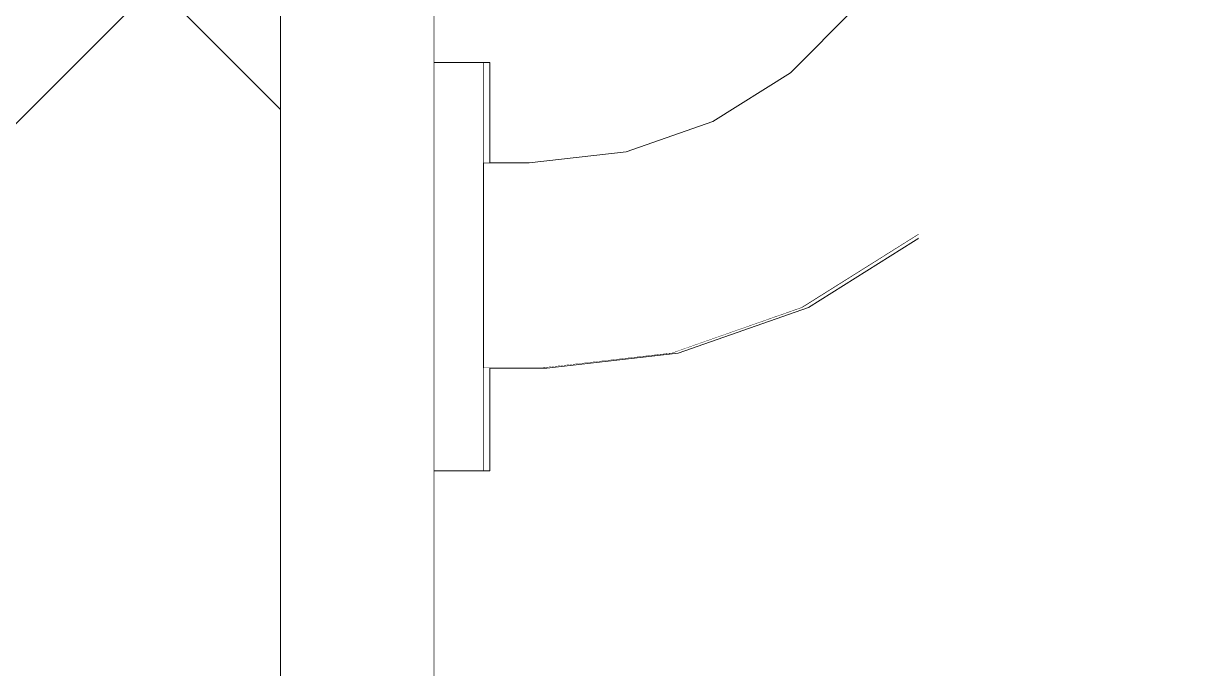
# Model space of a CAD drawing. Header units: millimetres. Extents: x -48147 to 1422273, y -494195 to 18123.
# Drawn here: x 1399439.9 to 1399554.9, y -488434.3 to -488371.5 of the extents above; entities that cross this region are included whole.
import ezdxf

# ---------------------------------------------------------------- set-up
doc = ezdxf.new("R2010")
doc.units = ezdxf.units.MM
doc.header["$MEASUREMENT"] = 0
doc.linetypes.add('Wipeout_Contour', pattern=[1000, 0, -1000])
doc.layers.add('A-95-P_Text_1_50_GA_Pen_No__1', color=7, linetype='Continuous', lineweight=13)
doc.layers.add('New_A-25-M_Wall_Int_Pen_No__1', color=7, linetype='Continuous', lineweight=13)
doc.layers.add('New_A-25-M_Wall_Int', color=7, linetype='Continuous')
doc.layers.add('New_A-35-M_FFE_Sanitary', color=7, linetype='Continuous')
doc.layers.add('New_A-25-M_Wall_Int_Pen_No__107', color=7, linetype='Continuous', lineweight=15, true_color=0xa6a6a6)
doc.layers.add('New_A-35-M_FFE_Sanitary_Pen_No__74', color=7, linetype='Continuous', lineweight=20, true_color=0x606060)

# ---------------------------------------------------------------- blocks, each defined once
blk = doc.blocks.new('Section Elem_241_2', base_point=(1383917.51, -489195.03))
at = {"color": 254, "linetype": 'Wipeout_Contour', "lineweight": 0, "ltscale": 5928296.909427939}
blk.add_wipeout([(1399324.93, -486995.03), (1399324.93, -489195.03), (1399464.93, -489195.03), (1399464.93, -486995.03)], dxfattribs=at).dxf.layer = 'New_A-25-M_Wall_Int'
at = {"layer": 'New_A-25-M_Wall_Int_Pen_No__107', "linetype": 'Continuous'}
h = blk.add_hatch(dxfattribs=at)
h.set_pattern_fill('Concrete_Block_0002', color=256, style=0, pattern_type=2)
h.set_pattern_definition([(45, (1383917.51, -489195.03), (-91.9239, 91.9239), []), (135, (1383917.51, -489195.03), (91.9239, 91.9239), [])])
h.paths.add_polyline_path([(1399324.93, -486995.03), (1399324.93, -489195.03), (1399464.93, -489195.03), (1399464.93, -486995.03)])
at = {"color": 254, "linetype": 'Wipeout_Contour', "lineweight": 0, "ltscale": 5928589.615866099}
blk.add_wipeout([(1399464.93, -489195.03), (1399479.93, -489195.03), (1399479.93, -486995.03), (1399464.93, -486995.03)], dxfattribs=at).dxf.layer = 'New_A-25-M_Wall_Int'
at = {"layer": 'New_A-25-M_Wall_Int_Pen_No__107', "linetype": 'Continuous'}
h = blk.add_hatch(dxfattribs=at)
h.set_pattern_fill('Plaster_0002', color=256, style=0, pattern_type=2)
h.set_pattern_definition([(270, (1383917.5, -489195.03), (173.205, 0), [0, -100]), (270, (1384004.11, -489245.03), (173.205, 0), [0, -100])])
h.paths.add_polyline_path([(1399464.93, -489195.03), (1399479.93, -489195.03), (1399479.93, -486995.03), (1399464.93, -486995.03)])
at = {"layer": 'New_A-25-M_Wall_Int_Pen_No__1', "linetype": 'Continuous'}
for p, q in [((1399464.93, -486995.03), (1399464.93, -489195.03)), ((1399479.93, -486995.03), (1399479.93, -489195.03))]:
    blk.add_line(p, q, dxfattribs=at)
blk = doc.blocks.new('Section Elem_242_2', base_point=(1383917.51, -489195.03))
at = {"color": 254, "linetype": 'Wipeout_Contour', "lineweight": 0, "ltscale": 134906960.8636617}
blk.add_wipeout([(1399480.18, -488534.98), (1399479.93, -488534.98), (1399479.93, -489195.03), (1399555.12, -489195.03), (1399555.12, -489061.87), (1399536.46, -489051.32), (1399534.82, -489069.33), (1399498.82, -489069.33), (1399498.82, -488865.03), (1399708.83, -488865.03), (1399708.83, -488890.03), (1399706.04, -488890.03), (1399706.04, -488892.03), (1399708.83, -488892.03), (1399708.83, -489195.03), (1400014.76, -489195.03), (1400014.76, -487095.03), (1401015.77, -487095.03), (1401015, -487089.19), (1401015, -487078.53), (1401034.97, -487078.53), (1401034.97, -487087.88), (1401035.39, -487091.1), (1401036.38, -487093.49), (1401037.95, -487095.54), (1401040, -487097.12), (1401042.39, -487098.11), (1401045.6, -487098.53), (1401048.41, -487098.53), (1401048.41, -486795.03), (1401290.58, -486795.03), (1401290.58, -486595.03), (1400696.25, -486595.03), (1399587.27, -486980.13), (1399587.27, -487005.33), (1399589.47, -487010.7), (1399594.77, -487012.93), (1399656.29, -487012.93), (1399656.29, -487021.53), (1399479.93, -487021.53), (1399479.93, -487775.25), (1399485.33, -487775.25), (1399485.33, -487785.03), (1399490.89, -487785.03), (1399503.69, -487786.48), (1399516.39, -487790.92), (1399527.78, -487798.07), (1399537.29, -487807.58), (1399544.44, -487818.97), (1399548.89, -487831.67), (1399550.33, -487844.47), (1399550.33, -488345.59), (1399548.89, -488358.4), (1399544.44, -488371.09), (1399537.29, -488382.48), (1399527.78, -488391.99), (1399516.39, -488399.14), (1399503.69, -488403.59), (1399490.89, -488405.03), (1399485.33, -488405.03), (1399485.33, -488415.03), (1399479.93, -488415.03), (1399479.93, -488455.03), (1399779.96, -488455.03), (1399779.96, -488497.89), (1399764.16, -488497.89), (1399732.57, -488555.03), (1399669.38, -488612.17), (1399606.19, -488640.75), (1399593.53, -488647.89), (1399593.7, -488647.89), (1399593.7, -488649.32), (1399593.53, -488649.32), (1399593.53, -488655.03), (1399555.66, -488655.03), (1399555.66, -488647.89), (1399543, -488640.75), (1399543, -488612.17), (1399505.47, -488612.17), (1399505.47, -488619.32), (1399505.46, -488612.17), (1399505.46, -488623.38), (1399505.46, -488612.17), (1399505.44, -488612.17), (1399505.44, -488626.46), (1399505.42, -488621.8), (1399505.43, -488626.46), (1399480.22, -488626.46), (1399480.2, -488619.32), (1399480.19, -488583.6), (1399480.18, -488555.03)], dxfattribs=at).dxf.layer = 'New_A-25-M_Wall_Int'
at = {"color": 254, "linetype": 'Wipeout_Contour', "lineweight": 0, "ltscale": 32607930.76164649}
blk.add_wipeout([(1399479.93, -488375.25), (1399485.33, -488375.25), (1399485.33, -488385.03), (1399489.17, -488385.03), (1399498.62, -488383.97), (1399507.06, -488381.01), (1399514.63, -488376.26), (1399520.96, -488369.93), (1399525.71, -488362.36), (1399528.67, -488353.92), (1399529.73, -488344.47), (1399529.73, -487845.59), (1399528.67, -487836.14), (1399525.71, -487827.7), (1399520.96, -487820.13), (1399514.63, -487813.81), (1399507.06, -487809.05), (1399498.62, -487806.09), (1399489.17, -487805.03), (1399485.33, -487805.03), (1399485.33, -487815.03), (1399479.93, -487815.03)], dxfattribs=at).dxf.layer = 'New_A-25-M_Wall_Int'
blk = doc.blocks.new('Section Elem_462_2', base_point=(1383917.51, -489195.03))
at = {"color": 254, "linetype": 'Wipeout_Contour', "lineweight": 0, "ltscale": 5929215.352683625}
blk.add_wipeout([(1399543.73, -488371.04), (1399536.59, -488382.4), (1399536.69, -488382.48), (1399543.85, -488371.09)], dxfattribs=at).dxf.layer = 'New_A-35-M_FFE_Sanitary'
at = {"color": 254, "linetype": 'Wipeout_Contour', "lineweight": 0, "ltscale": 5929046.608710008}
blk.add_wipeout([(1399479.93, -488415.03), (1399484.73, -488415.03), (1399484.73, -488414.14), (1399479.93, -488414.14)], dxfattribs=at).dxf.layer = 'New_A-35-M_FFE_Sanitary'
at = {"layer": 'New_A-35-M_FFE_Sanitary_Pen_No__74', "linetype": 'Continuous'}
blk.add_line((1399484.73, -488415.03), (1399479.93, -488415.03), dxfattribs=at)
at = {"color": 254, "linetype": 'Wipeout_Contour', "lineweight": 0, "ltscale": 5929214.295673953}
blk.add_wipeout([(1399543.35, -488370.85), (1399536.26, -488382.14), (1399536.59, -488382.4), (1399543.73, -488371.04)], dxfattribs=at).dxf.layer = 'New_A-35-M_FFE_Sanitary'
at = {"color": 254, "linetype": 'Wipeout_Contour', "lineweight": 0, "ltscale": 5929044.318504239}
blk.add_wipeout([(1399479.93, -488414.14), (1399484.73, -488414.14), (1399484.73, -488411.56), (1399479.93, -488411.56)], dxfattribs=at).dxf.layer = 'New_A-35-M_FFE_Sanitary'
at = {"layer": 'New_A-35-M_FFE_Sanitary_Pen_No__74', "linetype": 'Continuous'}
blk.add_line((1399484.73, -488415.03), (1399484.73, -488414.14), dxfattribs=at)
at = {"color": 254, "linetype": 'Wipeout_Contour', "lineweight": 0, "ltscale": 5929212.093282193}
blk.add_wipeout([(1399542.71, -488370.54), (1399535.7, -488381.69), (1399536.26, -488382.14), (1399543.35, -488370.85)], dxfattribs=at).dxf.layer = 'New_A-35-M_FFE_Sanitary'
at = {"color": 254, "linetype": 'Wipeout_Contour', "lineweight": 0, "ltscale": 5929039.94157644}
blk.add_wipeout([(1399479.93, -488411.56), (1399484.73, -488411.56), (1399484.73, -488407.5), (1399479.93, -488407.5)], dxfattribs=at).dxf.layer = 'New_A-35-M_FFE_Sanitary'
at = {"layer": 'New_A-35-M_FFE_Sanitary_Pen_No__74', "linetype": 'Continuous'}
blk.add_line((1399484.73, -488414.14), (1399484.73, -488411.56), dxfattribs=at)
at = {"color": 254, "linetype": 'Wipeout_Contour', "lineweight": 0, "ltscale": 5929208.812490214}
blk.add_wipeout([(1399541.83, -488370.12), (1399534.94, -488381.08), (1399535.7, -488381.69), (1399542.71, -488370.54)], dxfattribs=at).dxf.layer = 'New_A-35-M_FFE_Sanitary'
at = {"color": 254, "linetype": 'Wipeout_Contour', "lineweight": 0, "ltscale": 5929197.671060437}
blk.add_wipeout([(1399536.69, -488382.48), (1399536.59, -488382.4), (1399527.1, -488391.89), (1399527.18, -488391.99)], dxfattribs=at).dxf.layer = 'New_A-35-M_FFE_Sanitary'
at = {"color": 254, "linetype": 'Wipeout_Contour', "lineweight": 0, "ltscale": 5929204.553114449}
blk.add_wipeout([(1399533.98, -488380.32), (1399534.94, -488381.08), (1399541.83, -488370.12), (1399540.73, -488369.59)], dxfattribs=at).dxf.layer = 'New_A-35-M_FFE_Sanitary'
at = {"color": 254, "linetype": 'Wipeout_Contour', "lineweight": 0, "ltscale": 5929196.69479805}
blk.add_wipeout([(1399536.59, -488382.4), (1399536.26, -488382.14), (1399526.84, -488391.56), (1399527.1, -488391.89)], dxfattribs=at).dxf.layer = 'New_A-35-M_FFE_Sanitary'
at = {"color": 254, "linetype": 'Wipeout_Contour', "lineweight": 0, "ltscale": 5929199.444549612}
blk.add_wipeout([(1399540.73, -488369.59), (1399539.45, -488368.97), (1399532.87, -488379.44), (1399533.98, -488380.32)], dxfattribs=at).dxf.layer = 'New_A-35-M_FFE_Sanitary'
at = {"color": 254, "linetype": 'Wipeout_Contour', "lineweight": 0, "ltscale": 5929194.660360266}
blk.add_wipeout([(1399536.26, -488382.14), (1399535.7, -488381.69), (1399526.39, -488391), (1399526.84, -488391.56)], dxfattribs=at).dxf.layer = 'New_A-35-M_FFE_Sanitary'
at = {"color": 254, "linetype": 'Wipeout_Contour', "lineweight": 0, "ltscale": 5929193.642130338}
blk.add_wipeout([(1399539.45, -488368.97), (1399538.03, -488368.29), (1399531.64, -488378.45), (1399532.87, -488379.44)], dxfattribs=at).dxf.layer = 'New_A-35-M_FFE_Sanitary'
at = {"color": 254, "linetype": 'Wipeout_Contour', "lineweight": 0, "ltscale": 5929191.62961883}
blk.add_wipeout([(1399535.7, -488381.69), (1399534.94, -488381.08), (1399525.78, -488390.24), (1399526.39, -488391)], dxfattribs=at).dxf.layer = 'New_A-35-M_FFE_Sanitary'
at = {"color": 254, "linetype": 'Wipeout_Contour', "lineweight": 0, "ltscale": 5929169.219531717}
blk.add_wipeout([(1399527.18, -488391.99), (1399527.1, -488391.89), (1399515.74, -488399.03), (1399515.79, -488399.14)], dxfattribs=at).dxf.layer = 'New_A-35-M_FFE_Sanitary'
at = {"color": 254, "linetype": 'Wipeout_Contour', "lineweight": 0, "ltscale": 5929187.322180632}
blk.add_wipeout([(1399538.03, -488368.29), (1399536.51, -488367.56), (1399530.32, -488377.4), (1399531.64, -488378.45)], dxfattribs=at).dxf.layer = 'New_A-35-M_FFE_Sanitary'
at = {"color": 254, "linetype": 'Wipeout_Contour', "lineweight": 0, "ltscale": 5929187.694712313}
blk.add_wipeout([(1399534.94, -488381.08), (1399533.98, -488380.32), (1399525.02, -488389.28), (1399525.78, -488390.24)], dxfattribs=at).dxf.layer = 'New_A-35-M_FFE_Sanitary'
at = {"color": 254, "linetype": 'Wipeout_Contour', "lineweight": 0, "ltscale": 5929168.373086054}
blk.add_wipeout([(1399527.1, -488391.89), (1399526.84, -488391.56), (1399515.55, -488398.65), (1399515.74, -488399.03)], dxfattribs=at).dxf.layer = 'New_A-35-M_FFE_Sanitary'
at = {"color": 254, "linetype": 'Wipeout_Contour', "lineweight": 0, "ltscale": 5929180.676752595}
blk.add_wipeout([(1399536.51, -488367.56), (1399534.94, -488366.8), (1399528.96, -488376.31), (1399530.32, -488377.4)], dxfattribs=at).dxf.layer = 'New_A-35-M_FFE_Sanitary'
at = {"color": 254, "linetype": 'Wipeout_Contour', "lineweight": 0, "ltscale": 5929182.975243566}
blk.add_wipeout([(1399533.98, -488380.32), (1399532.87, -488379.44), (1399524.14, -488388.17), (1399525.02, -488389.28)], dxfattribs=at).dxf.layer = 'New_A-35-M_FFE_Sanitary'
at = {"color": 254, "linetype": 'Wipeout_Contour', "lineweight": 0, "ltscale": 5929166.608703509}
blk.add_wipeout([(1399526.84, -488391.56), (1399526.39, -488391), (1399515.24, -488398.01), (1399515.55, -488398.65)], dxfattribs=at).dxf.layer = 'New_A-35-M_FFE_Sanitary'
at = {"layer": 'New_A-35-M_FFE_Sanitary_Pen_No__74', "linetype": 'Continuous'}
blk.add_line((1399543.85, -488371.09), (1399536.69, -488382.48), dxfattribs=at)
at = {"color": 254, "linetype": 'Wipeout_Contour', "lineweight": 0, "ltscale": 5929173.907770848}
blk.add_wipeout([(1399534.94, -488366.8), (1399533.36, -488366.04), (1399527.59, -488375.22), (1399528.96, -488376.31)], dxfattribs=at).dxf.layer = 'New_A-35-M_FFE_Sanitary'
at = {"color": 254, "linetype": 'Wipeout_Contour', "lineweight": 0, "ltscale": 5929177.614642972}
blk.add_wipeout([(1399532.87, -488379.44), (1399531.64, -488378.45), (1399523.15, -488386.94), (1399524.14, -488388.17)], dxfattribs=at).dxf.layer = 'New_A-35-M_FFE_Sanitary'
at = {"color": 254, "linetype": 'Wipeout_Contour', "lineweight": 0, "ltscale": 5929163.980033064}
blk.add_wipeout([(1399526.39, -488391), (1399525.78, -488390.24), (1399514.82, -488397.12), (1399515.24, -488398.01)], dxfattribs=at).dxf.layer = 'New_A-35-M_FFE_Sanitary'
at = {"color": 254, "linetype": 'Wipeout_Contour', "lineweight": 0, "ltscale": 5929131.424617101}
blk.add_wipeout([(1399515.79, -488399.14), (1399515.74, -488399.03), (1399503.07, -488403.47), (1399503.1, -488403.59)], dxfattribs=at).dxf.layer = 'New_A-35-M_FFE_Sanitary'
at = {"color": 254, "linetype": 'Wipeout_Contour', "lineweight": 0, "ltscale": 5929167.220894889}
blk.add_wipeout([(1399533.36, -488366.04), (1399531.83, -488365.3), (1399526.26, -488374.16), (1399527.59, -488375.22)], dxfattribs=at).dxf.layer = 'New_A-35-M_FFE_Sanitary'
at = {"color": 254, "linetype": 'Wipeout_Contour', "lineweight": 0, "ltscale": 5929171.775807999}
blk.add_wipeout([(1399531.64, -488378.45), (1399530.32, -488377.4), (1399522.1, -488385.62), (1399523.15, -488386.94)], dxfattribs=at).dxf.layer = 'New_A-35-M_FFE_Sanitary'
at = {"color": 254, "linetype": 'Wipeout_Contour', "lineweight": 0, "ltscale": 5929160.566979554}
blk.add_wipeout([(1399525.78, -488390.24), (1399525.02, -488389.28), (1399514.29, -488396.03), (1399514.82, -488397.12)], dxfattribs=at).dxf.layer = 'New_A-35-M_FFE_Sanitary'
at = {"color": 254, "linetype": 'Wipeout_Contour', "lineweight": 0, "ltscale": 5929130.750607427}
blk.add_wipeout([(1399515.74, -488399.03), (1399515.55, -488398.65), (1399502.97, -488403.05), (1399503.07, -488403.47)], dxfattribs=at).dxf.layer = 'New_A-35-M_FFE_Sanitary'
at = {"color": 254, "linetype": 'Wipeout_Contour', "lineweight": 0, "ltscale": 5929160.819267703}
blk.add_wipeout([(1399531.83, -488365.3), (1399530.38, -488364.61), (1399525.01, -488373.16), (1399526.26, -488374.16)], dxfattribs=at).dxf.layer = 'New_A-35-M_FFE_Sanitary'
at = {"color": 254, "linetype": 'Wipeout_Contour', "lineweight": 0, "ltscale": 5929165.636151515}
blk.add_wipeout([(1399530.32, -488377.4), (1399528.96, -488376.31), (1399521.01, -488384.26), (1399522.1, -488385.62)], dxfattribs=at).dxf.layer = 'New_A-35-M_FFE_Sanitary'
at = {"color": 254, "linetype": 'Wipeout_Contour', "lineweight": 0, "ltscale": 5929156.47327257}
blk.add_wipeout([(1399525.02, -488389.28), (1399524.14, -488388.17), (1399513.67, -488394.75), (1399514.29, -488396.03)], dxfattribs=at).dxf.layer = 'New_A-35-M_FFE_Sanitary'
at = {"color": 254, "linetype": 'Wipeout_Contour', "lineweight": 0, "ltscale": 5929129.34493528}
blk.add_wipeout([(1399515.55, -488398.65), (1399515.24, -488398.01), (1399502.82, -488402.36), (1399502.97, -488403.05)], dxfattribs=at).dxf.layer = 'New_A-35-M_FFE_Sanitary'
at = {"color": 254, "linetype": 'Wipeout_Contour', "lineweight": 0, "ltscale": 5929154.897340853}
blk.add_wipeout([(1399530.38, -488364.61), (1399529.07, -488363.98), (1399523.87, -488372.26), (1399525.01, -488373.16)], dxfattribs=at).dxf.layer = 'New_A-35-M_FFE_Sanitary'
at = {"color": 254, "linetype": 'Wipeout_Contour', "lineweight": 0, "ltscale": 5929159.382209485}
blk.add_wipeout([(1399528.96, -488376.31), (1399527.59, -488375.22), (1399519.92, -488382.89), (1399521.01, -488384.26)], dxfattribs=at).dxf.layer = 'New_A-35-M_FFE_Sanitary'
at = {"color": 254, "linetype": 'Wipeout_Contour', "lineweight": 0, "ltscale": 5929151.82331161}
blk.add_wipeout([(1399524.14, -488388.17), (1399523.15, -488386.94), (1399512.99, -488393.33), (1399513.67, -488394.75)], dxfattribs=at).dxf.layer = 'New_A-35-M_FFE_Sanitary'
at = {"color": 254, "linetype": 'Wipeout_Contour', "lineweight": 0, "ltscale": 5929127.250326071}
blk.add_wipeout([(1399515.24, -488398.01), (1399514.82, -488397.12), (1399502.6, -488401.4), (1399502.82, -488402.36)], dxfattribs=at).dxf.layer = 'New_A-35-M_FFE_Sanitary'
at = {"color": 254, "linetype": 'Wipeout_Contour', "lineweight": 0, "ltscale": 5929087.193577024}
blk.add_wipeout([(1399503.1, -488403.59), (1399503.07, -488403.47), (1399490.29, -488404.91), (1399490.29, -488405.03)], dxfattribs=at).dxf.layer = 'New_A-35-M_FFE_Sanitary'
at = {"color": 254, "linetype": 'Wipeout_Contour', "lineweight": 0, "ltscale": 5929149.634964389}
blk.add_wipeout([(1399529.07, -488363.98), (1399527.94, -488363.43), (1399522.88, -488371.47), (1399523.87, -488372.26)], dxfattribs=at).dxf.layer = 'New_A-35-M_FFE_Sanitary'
at = {"color": 254, "linetype": 'Wipeout_Contour', "lineweight": 0, "ltscale": 5929153.203972086}
blk.add_wipeout([(1399527.59, -488375.22), (1399526.26, -488374.16), (1399518.86, -488381.56), (1399519.92, -488382.89)], dxfattribs=at).dxf.layer = 'New_A-35-M_FFE_Sanitary'
at = {"color": 254, "linetype": 'Wipeout_Contour', "lineweight": 0, "ltscale": 5929146.758383462}
blk.add_wipeout([(1399523.15, -488386.94), (1399522.1, -488385.62), (1399512.26, -488391.81), (1399512.99, -488393.33)], dxfattribs=at).dxf.layer = 'New_A-35-M_FFE_Sanitary'
at = {"color": 254, "linetype": 'Wipeout_Contour', "lineweight": 0, "ltscale": 5929124.530436485}
blk.add_wipeout([(1399514.82, -488397.12), (1399514.29, -488396.03), (1399502.33, -488400.21), (1399502.6, -488401.4)], dxfattribs=at).dxf.layer = 'New_A-35-M_FFE_Sanitary'
at = {"color": 254, "linetype": 'Wipeout_Contour', "lineweight": 0, "ltscale": 5929086.697802412}
blk.add_wipeout([(1399503.07, -488403.47), (1399502.97, -488403.05), (1399490.26, -488404.49), (1399490.29, -488404.91)], dxfattribs=at).dxf.layer = 'New_A-35-M_FFE_Sanitary'
at = {"layer": 'New_A-35-M_FFE_Sanitary_Pen_No__74', "linetype": 'Continuous'}
blk.add_line((1399536.69, -488382.48), (1399527.18, -488391.99), dxfattribs=at)
at = {"color": 254, "linetype": 'Wipeout_Contour', "lineweight": 0, "ltscale": 5929145.191922478}
blk.add_wipeout([(1399527.94, -488363.43), (1399527.01, -488362.98), (1399522.08, -488370.83), (1399522.88, -488371.47)], dxfattribs=at).dxf.layer = 'New_A-35-M_FFE_Sanitary'
at = {"color": 254, "linetype": 'Wipeout_Contour', "lineweight": 0, "ltscale": 5929147.289110934}
blk.add_wipeout([(1399526.26, -488374.16), (1399525.01, -488373.16), (1399517.86, -488380.31), (1399518.86, -488381.56)], dxfattribs=at).dxf.layer = 'New_A-35-M_FFE_Sanitary'
at = {"color": 254, "linetype": 'Wipeout_Contour', "lineweight": 0, "ltscale": 5929141.432367089}
blk.add_wipeout([(1399522.1, -488385.62), (1399521.01, -488384.26), (1399511.5, -488390.24), (1399512.26, -488391.81)], dxfattribs=at).dxf.layer = 'New_A-35-M_FFE_Sanitary'
at = {"color": 254, "linetype": 'Wipeout_Contour', "lineweight": 0, "ltscale": 5929121.267915791}
blk.add_wipeout([(1399514.29, -488396.03), (1399513.67, -488394.75), (1399502.01, -488398.83), (1399502.33, -488400.21)], dxfattribs=at).dxf.layer = 'New_A-35-M_FFE_Sanitary'
at = {"color": 254, "linetype": 'Wipeout_Contour', "lineweight": 0, "ltscale": 5929085.663425855}
blk.add_wipeout([(1399502.97, -488403.05), (1399502.82, -488402.36), (1399490.22, -488403.78), (1399490.26, -488404.49)], dxfattribs=at).dxf.layer = 'New_A-35-M_FFE_Sanitary'
at = {"layer": 'New_A-35-M_FFE_Sanitary_Pen_No__74', "linetype": 'Continuous'}
blk.add_line((1399527.18, -488391.99), (1399515.79, -488399.14), dxfattribs=at)
at = {"color": 254, "linetype": 'Wipeout_Contour', "lineweight": 0, "ltscale": 5929141.817278363}
blk.add_wipeout([(1399525.01, -488373.16), (1399523.87, -488372.26), (1399516.96, -488379.17), (1399517.86, -488380.31)], dxfattribs=at).dxf.layer = 'New_A-35-M_FFE_Sanitary'
at = {"color": 254, "linetype": 'Wipeout_Contour', "lineweight": 0, "ltscale": 5929136.007056877}
blk.add_wipeout([(1399521.01, -488384.26), (1399519.92, -488382.89), (1399510.74, -488388.66), (1399511.5, -488390.24)], dxfattribs=at).dxf.layer = 'New_A-35-M_FFE_Sanitary'
at = {"color": 254, "linetype": 'Wipeout_Contour', "lineweight": 0, "ltscale": 5929117.561890209}
blk.add_wipeout([(1399513.67, -488394.75), (1399512.99, -488393.33), (1399501.66, -488397.29), (1399502.01, -488398.83)], dxfattribs=at).dxf.layer = 'New_A-35-M_FFE_Sanitary'
at = {"color": 254, "linetype": 'Wipeout_Contour', "lineweight": 0, "ltscale": 5929084.121801572}
blk.add_wipeout([(1399502.82, -488402.36), (1399502.6, -488401.4), (1399490.17, -488402.8), (1399490.22, -488403.78)], dxfattribs=at).dxf.layer = 'New_A-35-M_FFE_Sanitary'
at = {"color": 254, "linetype": 'Wipeout_Contour', "lineweight": 0, "ltscale": 5929053.490616246}
blk.add_wipeout([(1399490.29, -488405.03), (1399490.29, -488404.91), (1399484.73, -488404.91), (1399484.73, -488405.03)], dxfattribs=at).dxf.layer = 'New_A-35-M_FFE_Sanitary'
at = {"color": 254, "linetype": 'Wipeout_Contour', "lineweight": 0, "ltscale": 5929136.954652692}
blk.add_wipeout([(1399523.87, -488372.26), (1399522.88, -488371.47), (1399516.17, -488378.18), (1399516.96, -488379.17)], dxfattribs=at).dxf.layer = 'New_A-35-M_FFE_Sanitary'
at = {"color": 254, "linetype": 'Wipeout_Contour', "lineweight": 0, "ltscale": 5929130.647246948}
blk.add_wipeout([(1399519.92, -488382.89), (1399518.86, -488381.56), (1399510, -488387.13), (1399510.74, -488388.66)], dxfattribs=at).dxf.layer = 'New_A-35-M_FFE_Sanitary'
at = {"color": 254, "linetype": 'Wipeout_Contour', "lineweight": 0, "ltscale": 5929113.524947202}
blk.add_wipeout([(1399512.99, -488393.33), (1399512.26, -488391.81), (1399501.28, -488395.65), (1399501.66, -488397.29)], dxfattribs=at).dxf.layer = 'New_A-35-M_FFE_Sanitary'
at = {"color": 254, "linetype": 'Wipeout_Contour', "lineweight": 0, "ltscale": 5929082.119735538}
blk.add_wipeout([(1399502.6, -488401.4), (1399502.33, -488400.21), (1399490.1, -488401.59), (1399490.17, -488402.8)], dxfattribs=at).dxf.layer = 'New_A-35-M_FFE_Sanitary'
at = {"color": 254, "linetype": 'Wipeout_Contour', "lineweight": 0, "ltscale": 5929053.106547507}
blk.add_wipeout([(1399490.29, -488404.91), (1399490.26, -488404.49), (1399484.73, -488404.49), (1399484.73, -488404.91)], dxfattribs=at).dxf.layer = 'New_A-35-M_FFE_Sanitary'
at = {"layer": 'New_A-35-M_FFE_Sanitary_Pen_No__74', "linetype": 'Continuous'}
blk.add_line((1399515.79, -488399.14), (1399503.1, -488403.59), dxfattribs=at)
at = {"color": 254, "linetype": 'Wipeout_Contour', "lineweight": 0, "ltscale": 5929132.848895927}
blk.add_wipeout([(1399522.88, -488371.47), (1399522.08, -488370.83), (1399515.53, -488377.38), (1399516.17, -488378.18)], dxfattribs=at).dxf.layer = 'New_A-35-M_FFE_Sanitary'
at = {"color": 254, "linetype": 'Wipeout_Contour', "lineweight": 0, "ltscale": 5929125.515726552}
blk.add_wipeout([(1399518.86, -488381.56), (1399517.86, -488380.31), (1399509.31, -488385.68), (1399510, -488387.13)], dxfattribs=at).dxf.layer = 'New_A-35-M_FFE_Sanitary'
at = {"color": 254, "linetype": 'Wipeout_Contour', "lineweight": 0, "ltscale": 5929109.279711826}
blk.add_wipeout([(1399512.26, -488391.81), (1399511.5, -488390.24), (1399500.9, -488393.95), (1399501.28, -488395.65)], dxfattribs=at).dxf.layer = 'New_A-35-M_FFE_Sanitary'
at = {"color": 254, "linetype": 'Wipeout_Contour', "lineweight": 0, "ltscale": 5929079.718039167}
blk.add_wipeout([(1399502.33, -488400.21), (1399502.01, -488398.83), (1399490.02, -488400.18), (1399490.1, -488401.59)], dxfattribs=at).dxf.layer = 'New_A-35-M_FFE_Sanitary'
at = {"color": 254, "linetype": 'Wipeout_Contour', "lineweight": 0, "ltscale": 5929052.304189507}
blk.add_wipeout([(1399490.26, -488404.49), (1399490.22, -488403.78), (1399484.73, -488403.78), (1399484.73, -488404.49)], dxfattribs=at).dxf.layer = 'New_A-35-M_FFE_Sanitary'
at = {"color": 254, "linetype": 'Wipeout_Contour', "lineweight": 0, "ltscale": 5929129.624677537}
blk.add_wipeout([(1399522.08, -488370.83), (1399521.48, -488370.35), (1399515.05, -488376.78), (1399515.53, -488377.38)], dxfattribs=at).dxf.layer = 'New_A-35-M_FFE_Sanitary'
at = {"color": 254, "linetype": 'Wipeout_Contour', "lineweight": 0, "ltscale": 5929120.768339342}
blk.add_wipeout([(1399517.86, -488380.31), (1399516.96, -488379.17), (1399508.68, -488384.37), (1399509.31, -488385.68)], dxfattribs=at).dxf.layer = 'New_A-35-M_FFE_Sanitary'
at = {"color": 254, "linetype": 'Wipeout_Contour', "lineweight": 0, "ltscale": 5929104.955119845}
blk.add_wipeout([(1399511.5, -488390.24), (1399510.74, -488388.66), (1399500.51, -488392.24), (1399500.9, -488393.95)], dxfattribs=at).dxf.layer = 'New_A-35-M_FFE_Sanitary'
at = {"color": 254, "linetype": 'Wipeout_Contour', "lineweight": 0, "ltscale": 5929076.989668576}
blk.add_wipeout([(1399502.01, -488398.83), (1399501.66, -488397.29), (1399489.93, -488398.61), (1399490.02, -488400.18)], dxfattribs=at).dxf.layer = 'New_A-35-M_FFE_Sanitary'
at = {"color": 254, "linetype": 'Wipeout_Contour', "lineweight": 0, "ltscale": 5929051.107909449}
blk.add_wipeout([(1399490.22, -488403.78), (1399490.17, -488402.8), (1399484.73, -488402.8), (1399484.73, -488403.78)], dxfattribs=at).dxf.layer = 'New_A-35-M_FFE_Sanitary'
at = {"layer": 'New_A-35-M_FFE_Sanitary_Pen_No__74', "linetype": 'Continuous'}
blk.add_line((1399503.1, -488403.59), (1399490.29, -488405.03), dxfattribs=at)
at = {"color": 254, "linetype": 'Wipeout_Contour', "lineweight": 0, "ltscale": 5929127.379900021}
blk.add_wipeout([(1399521.48, -488370.35), (1399521.1, -488370.05), (1399514.75, -488376.4), (1399515.05, -488376.78)], dxfattribs=at).dxf.layer = 'New_A-35-M_FFE_Sanitary'
at = {"color": 254, "linetype": 'Wipeout_Contour', "lineweight": 0, "ltscale": 5929116.549257135}
blk.add_wipeout([(1399516.96, -488379.17), (1399516.17, -488378.18), (1399508.13, -488383.24), (1399508.68, -488384.37)], dxfattribs=at).dxf.layer = 'New_A-35-M_FFE_Sanitary'
at = {"color": 254, "linetype": 'Wipeout_Contour', "lineweight": 0, "ltscale": 5929100.682501675}
blk.add_wipeout([(1399510.74, -488388.66), (1399510, -488387.13), (1399500.13, -488390.58), (1399500.51, -488392.24)], dxfattribs=at).dxf.layer = 'New_A-35-M_FFE_Sanitary'
at = {"color": 254, "linetype": 'Wipeout_Contour', "lineweight": 0, "ltscale": 5929074.01750043}
blk.add_wipeout([(1399501.66, -488397.29), (1399501.28, -488395.65), (1399489.84, -488396.94), (1399489.93, -488398.61)], dxfattribs=at).dxf.layer = 'New_A-35-M_FFE_Sanitary'
at = {"color": 254, "linetype": 'Wipeout_Contour', "lineweight": 0, "ltscale": 5929049.554071762}
blk.add_wipeout([(1399490.17, -488402.8), (1399490.1, -488401.59), (1399484.73, -488401.59), (1399484.73, -488402.8)], dxfattribs=at).dxf.layer = 'New_A-35-M_FFE_Sanitary'
at = {"color": 254, "linetype": 'Wipeout_Contour', "lineweight": 0, "ltscale": 5929126.182739301}
blk.add_wipeout([(1399521.1, -488370.05), (1399520.96, -488369.93), (1399514.63, -488376.26), (1399514.75, -488376.4)], dxfattribs=at).dxf.layer = 'New_A-35-M_FFE_Sanitary'
at = {"color": 254, "linetype": 'Wipeout_Contour', "lineweight": 0, "ltscale": 5929112.986611669}
blk.add_wipeout([(1399516.17, -488378.18), (1399515.53, -488377.38), (1399507.68, -488382.31), (1399508.13, -488383.24)], dxfattribs=at).dxf.layer = 'New_A-35-M_FFE_Sanitary'
at = {"color": 254, "linetype": 'Wipeout_Contour', "lineweight": 0, "ltscale": 5929096.591597067}
blk.add_wipeout([(1399510, -488387.13), (1399509.31, -488385.68), (1399499.77, -488389.02), (1399500.13, -488390.58)], dxfattribs=at).dxf.layer = 'New_A-35-M_FFE_Sanitary'
at = {"color": 254, "linetype": 'Wipeout_Contour', "lineweight": 0, "ltscale": 5929070.891809896}
blk.add_wipeout([(1399501.28, -488395.65), (1399500.9, -488393.95), (1399489.74, -488395.21), (1399489.84, -488396.94)], dxfattribs=at).dxf.layer = 'New_A-35-M_FFE_Sanitary'
at = {"color": 254, "linetype": 'Wipeout_Contour', "lineweight": 0, "ltscale": 5929047.689900866}
blk.add_wipeout([(1399490.1, -488401.59), (1399490.02, -488400.18), (1399484.73, -488400.18), (1399484.73, -488401.59)], dxfattribs=at).dxf.layer = 'New_A-35-M_FFE_Sanitary'
at = {"color": 254, "linetype": 'Wipeout_Contour', "lineweight": 0, "ltscale": 5929033.866864245}
blk.add_wipeout([(1399479.93, -488407.5), (1399484.73, -488407.5), (1399484.73, -488402.34), (1399479.93, -488402.34)], dxfattribs=at).dxf.layer = 'New_A-35-M_FFE_Sanitary'
at = {"layer": 'New_A-35-M_FFE_Sanitary_Pen_No__74', "linetype": 'Continuous'}
for p, q in [((1399490.29, -488405.03), (1399484.73, -488405.03)), ((1399484.73, -488411.56), (1399484.73, -488407.5))]:
    blk.add_line(p, q, dxfattribs=at)
at = {"color": 254, "linetype": 'Wipeout_Contour', "lineweight": 0, "ltscale": 5929110.188615783}
blk.add_wipeout([(1399515.53, -488377.38), (1399515.05, -488376.78), (1399507.35, -488381.61), (1399507.68, -488382.31)], dxfattribs=at).dxf.layer = 'New_A-35-M_FFE_Sanitary'
at = {"color": 254, "linetype": 'Wipeout_Contour', "lineweight": 0, "ltscale": 5929092.806622507}
blk.add_wipeout([(1399509.31, -488385.68), (1399508.68, -488384.37), (1399499.45, -488387.6), (1399499.77, -488389.02)], dxfattribs=at).dxf.layer = 'New_A-35-M_FFE_Sanitary'
at = {"color": 254, "linetype": 'Wipeout_Contour', "lineweight": 0, "ltscale": 5929067.70752662}
blk.add_wipeout([(1399500.9, -488393.95), (1399500.51, -488392.24), (1399489.64, -488393.47), (1399489.74, -488395.21)], dxfattribs=at).dxf.layer = 'New_A-35-M_FFE_Sanitary'
at = {"color": 254, "linetype": 'Wipeout_Contour', "lineweight": 0, "ltscale": 5929045.572042739}
blk.add_wipeout([(1399490.02, -488400.18), (1399489.93, -488398.61), (1399484.73, -488398.61), (1399484.73, -488400.18)], dxfattribs=at).dxf.layer = 'New_A-35-M_FFE_Sanitary'
at = {"color": 254, "linetype": 'Wipeout_Contour', "lineweight": 0, "ltscale": 5929108.240288943}
blk.add_wipeout([(1399515.05, -488376.78), (1399514.75, -488376.4), (1399507.14, -488381.18), (1399507.35, -488381.61)], dxfattribs=at).dxf.layer = 'New_A-35-M_FFE_Sanitary'
at = {"color": 254, "linetype": 'Wipeout_Contour', "lineweight": 0, "ltscale": 5929089.442511125}
blk.add_wipeout([(1399508.68, -488384.37), (1399508.13, -488383.24), (1399499.17, -488386.37), (1399499.45, -488387.6)], dxfattribs=at).dxf.layer = 'New_A-35-M_FFE_Sanitary'
at = {"color": 254, "linetype": 'Wipeout_Contour', "lineweight": 0, "ltscale": 5929064.561352035}
blk.add_wipeout([(1399500.51, -488392.24), (1399500.13, -488390.58), (1399489.55, -488391.78), (1399489.64, -488393.47)], dxfattribs=at).dxf.layer = 'New_A-35-M_FFE_Sanitary'
at = {"color": 254, "linetype": 'Wipeout_Contour', "lineweight": 0, "ltscale": 5929043.264842371}
blk.add_wipeout([(1399489.93, -488398.61), (1399489.84, -488396.94), (1399484.73, -488396.94), (1399484.73, -488398.61)], dxfattribs=at).dxf.layer = 'New_A-35-M_FFE_Sanitary'
at = {"color": 254, "linetype": 'Wipeout_Contour', "lineweight": 0, "ltscale": 5929107.200882013}
blk.add_wipeout([(1399514.75, -488376.4), (1399514.63, -488376.26), (1399507.06, -488381.01), (1399507.14, -488381.18)], dxfattribs=at).dxf.layer = 'New_A-35-M_FFE_Sanitary'
at = {"color": 254, "linetype": 'Wipeout_Contour', "lineweight": 0, "ltscale": 5929086.601438671}
blk.add_wipeout([(1399508.13, -488383.24), (1399507.68, -488382.31), (1399498.94, -488385.37), (1399499.17, -488386.37)], dxfattribs=at).dxf.layer = 'New_A-35-M_FFE_Sanitary'
at = {"color": 254, "linetype": 'Wipeout_Contour', "lineweight": 0, "ltscale": 5929061.548825668}
blk.add_wipeout([(1399500.13, -488390.58), (1399499.77, -488389.02), (1399489.46, -488390.18), (1399489.55, -488391.78)], dxfattribs=at).dxf.layer = 'New_A-35-M_FFE_Sanitary'
at = {"color": 254, "linetype": 'Wipeout_Contour', "lineweight": 0, "ltscale": 5929040.838388376}
blk.add_wipeout([(1399489.84, -488396.94), (1399489.74, -488395.21), (1399484.73, -488395.21), (1399484.73, -488396.94)], dxfattribs=at).dxf.layer = 'New_A-35-M_FFE_Sanitary'
at = {"layer": 'New_A-35-M_FFE_Sanitary_Pen_No__74', "linetype": 'Continuous'}
blk.add_line((1399520.96, -488369.93), (1399514.63, -488376.26), dxfattribs=at)
at = {"color": 254, "linetype": 'Wipeout_Contour', "lineweight": 0, "ltscale": 5929084.369738644}
blk.add_wipeout([(1399507.68, -488382.31), (1399507.35, -488381.61), (1399498.77, -488384.62), (1399498.94, -488385.37)], dxfattribs=at).dxf.layer = 'New_A-35-M_FFE_Sanitary'
at = {"color": 254, "linetype": 'Wipeout_Contour', "lineweight": 0, "ltscale": 5929058.761429727}
blk.add_wipeout([(1399499.77, -488389.02), (1399499.45, -488387.6), (1399489.38, -488388.74), (1399489.46, -488390.18)], dxfattribs=at).dxf.layer = 'New_A-35-M_FFE_Sanitary'
at = {"color": 254, "linetype": 'Wipeout_Contour', "lineweight": 0, "ltscale": 5929038.366384159}
blk.add_wipeout([(1399489.74, -488395.21), (1399489.64, -488393.47), (1399484.73, -488393.47), (1399484.73, -488395.21)], dxfattribs=at).dxf.layer = 'New_A-35-M_FFE_Sanitary'
at = {"color": 254, "linetype": 'Wipeout_Contour', "lineweight": 0, "ltscale": 5929026.634223987}
blk.add_wipeout([(1399479.93, -488402.34), (1399484.73, -488402.34), (1399484.73, -488396.53), (1399479.93, -488396.53)], dxfattribs=at).dxf.layer = 'New_A-35-M_FFE_Sanitary'
at = {"layer": 'New_A-35-M_FFE_Sanitary_Pen_No__74', "linetype": 'Continuous'}
blk.add_line((1399484.73, -488407.5), (1399484.73, -488402.34), dxfattribs=at)
at = {"color": 254, "linetype": 'Wipeout_Contour', "lineweight": 0, "ltscale": 5929082.815295527}
blk.add_wipeout([(1399507.35, -488381.61), (1399507.14, -488381.18), (1399498.66, -488384.15), (1399498.77, -488384.62)], dxfattribs=at).dxf.layer = 'New_A-35-M_FFE_Sanitary'
at = {"color": 254, "linetype": 'Wipeout_Contour', "lineweight": 0, "ltscale": 5929056.283819879}
blk.add_wipeout([(1399499.45, -488387.6), (1399499.17, -488386.37), (1399489.31, -488387.48), (1399489.38, -488388.74)], dxfattribs=at).dxf.layer = 'New_A-35-M_FFE_Sanitary'
at = {"color": 254, "linetype": 'Wipeout_Contour', "lineweight": 0, "ltscale": 5929035.923910391}
blk.add_wipeout([(1399489.64, -488393.47), (1399489.55, -488391.78), (1399484.73, -488391.78), (1399484.73, -488393.47)], dxfattribs=at).dxf.layer = 'New_A-35-M_FFE_Sanitary'
at = {"color": 254, "linetype": 'Wipeout_Contour', "lineweight": 0, "ltscale": 5929081.985488558}
blk.add_wipeout([(1399507.14, -488381.18), (1399507.06, -488381.01), (1399498.62, -488383.97), (1399498.66, -488384.15)], dxfattribs=at).dxf.layer = 'New_A-35-M_FFE_Sanitary'
at = {"color": 254, "linetype": 'Wipeout_Contour', "lineweight": 0, "ltscale": 5929054.191266296}
blk.add_wipeout([(1399499.17, -488386.37), (1399498.94, -488385.37), (1399489.25, -488386.46), (1399489.31, -488387.48)], dxfattribs=at).dxf.layer = 'New_A-35-M_FFE_Sanitary'
at = {"color": 254, "linetype": 'Wipeout_Contour', "lineweight": 0, "ltscale": 5929033.585146792}
blk.add_wipeout([(1399489.55, -488391.78), (1399489.46, -488390.18), (1399484.73, -488390.18), (1399484.73, -488391.78)], dxfattribs=at).dxf.layer = 'New_A-35-M_FFE_Sanitary'
at = {"layer": 'New_A-35-M_FFE_Sanitary_Pen_No__74', "linetype": 'Continuous'}
blk.add_line((1399514.63, -488376.26), (1399507.06, -488381.01), dxfattribs=at)
at = {"color": 254, "linetype": 'Wipeout_Contour', "lineweight": 0, "ltscale": 5929052.547383147}
blk.add_wipeout([(1399498.94, -488385.37), (1399498.77, -488384.62), (1399489.21, -488385.7), (1399489.25, -488386.46)], dxfattribs=at).dxf.layer = 'New_A-35-M_FFE_Sanitary'
at = {"color": 254, "linetype": 'Wipeout_Contour', "lineweight": 0, "ltscale": 5929031.421122201}
blk.add_wipeout([(1399489.46, -488390.18), (1399489.38, -488388.74), (1399484.73, -488388.74), (1399484.73, -488390.18)], dxfattribs=at).dxf.layer = 'New_A-35-M_FFE_Sanitary'
at = {"color": 254, "linetype": 'Wipeout_Contour', "lineweight": 0, "ltscale": 5929051.402218466}
blk.add_wipeout([(1399498.77, -488384.62), (1399498.66, -488384.15), (1399489.18, -488385.21), (1399489.21, -488385.7)], dxfattribs=at).dxf.layer = 'New_A-35-M_FFE_Sanitary'
at = {"color": 254, "linetype": 'Wipeout_Contour', "lineweight": 0, "ltscale": 5929029.497560925}
blk.add_wipeout([(1399489.38, -488388.74), (1399489.31, -488387.48), (1399484.73, -488387.48), (1399484.73, -488388.74)], dxfattribs=at).dxf.layer = 'New_A-35-M_FFE_Sanitary'
at = {"color": 254, "linetype": 'Wipeout_Contour', "lineweight": 0, "ltscale": 5929018.886307263}
blk.add_wipeout([(1399479.93, -488396.53), (1399484.73, -488396.53), (1399484.73, -488390.58), (1399479.93, -488390.58)], dxfattribs=at).dxf.layer = 'New_A-35-M_FFE_Sanitary'
at = {"layer": 'New_A-35-M_FFE_Sanitary_Pen_No__74', "linetype": 'Continuous'}
blk.add_line((1399484.73, -488402.34), (1399484.73, -488396.53), dxfattribs=at)
at = {"color": 254, "linetype": 'Wipeout_Contour', "lineweight": 0, "ltscale": 5929050.790773803}
blk.add_wipeout([(1399498.66, -488384.15), (1399498.62, -488383.97), (1399489.17, -488385.03), (1399489.18, -488385.21)], dxfattribs=at).dxf.layer = 'New_A-35-M_FFE_Sanitary'
at = {"color": 254, "linetype": 'Wipeout_Contour', "lineweight": 0, "ltscale": 5929027.872890135}
blk.add_wipeout([(1399489.31, -488387.48), (1399489.25, -488386.46), (1399484.73, -488386.46), (1399484.73, -488387.48)], dxfattribs=at).dxf.layer = 'New_A-35-M_FFE_Sanitary'
at = {"layer": 'New_A-35-M_FFE_Sanitary_Pen_No__74', "linetype": 'Continuous'}
blk.add_line((1399507.06, -488381.01), (1399498.62, -488383.97), dxfattribs=at)
at = {"color": 254, "linetype": 'Wipeout_Contour', "lineweight": 0, "ltscale": 5929026.59646789}
blk.add_wipeout([(1399489.25, -488386.46), (1399489.21, -488385.7), (1399484.73, -488385.7), (1399484.73, -488386.46)], dxfattribs=at).dxf.layer = 'New_A-35-M_FFE_Sanitary'
at = {"color": 254, "linetype": 'Wipeout_Contour', "lineweight": 0, "ltscale": 5929025.707084093}
blk.add_wipeout([(1399489.21, -488385.7), (1399489.18, -488385.21), (1399484.73, -488385.21), (1399484.73, -488385.7)], dxfattribs=at).dxf.layer = 'New_A-35-M_FFE_Sanitary'
at = {"color": 254, "linetype": 'Wipeout_Contour', "lineweight": 0, "ltscale": 5929025.231768705}
blk.add_wipeout([(1399489.18, -488385.21), (1399489.17, -488385.03), (1399484.73, -488385.03), (1399484.73, -488385.21)], dxfattribs=at).dxf.layer = 'New_A-35-M_FFE_Sanitary'
at = {"layer": 'New_A-35-M_FFE_Sanitary_Pen_No__74', "linetype": 'Continuous'}
blk.add_line((1399498.62, -488383.97), (1399489.17, -488385.03), dxfattribs=at)
at = {"color": 254, "linetype": 'Wipeout_Contour', "lineweight": 0, "ltscale": 5929011.311555602}
blk.add_wipeout([(1399479.93, -488390.58), (1399484.73, -488390.58), (1399484.73, -488385.03), (1399479.93, -488385.03)], dxfattribs=at).dxf.layer = 'New_A-35-M_FFE_Sanitary'
at = {"layer": 'New_A-35-M_FFE_Sanitary_Pen_No__74', "linetype": 'Continuous'}
blk.add_line((1399484.73, -488396.53), (1399484.73, -488390.58), dxfattribs=at)
at = {"color": 254, "linetype": 'Wipeout_Contour', "lineweight": 0, "ltscale": 5929004.583038898}
blk.add_wipeout([(1399479.93, -488385.03), (1399484.73, -488385.03), (1399484.73, -488380.37), (1399479.93, -488380.37)], dxfattribs=at).dxf.layer = 'New_A-35-M_FFE_Sanitary'
at = {"layer": 'New_A-35-M_FFE_Sanitary_Pen_No__74', "linetype": 'Continuous'}
for p in [(1399484.73, -488390.58), (1399489.17, -488385.03)]:
    blk.add_line(p, (1399484.73, -488385.03), dxfattribs=at)
at = {"color": 254, "linetype": 'Wipeout_Contour', "lineweight": 0, "ltscale": 5928999.298517676}
blk.add_wipeout([(1399479.93, -488380.37), (1399484.73, -488380.37), (1399484.73, -488377.01), (1399479.93, -488377.01)], dxfattribs=at).dxf.layer = 'New_A-35-M_FFE_Sanitary'
at = {"layer": 'New_A-35-M_FFE_Sanitary_Pen_No__74', "linetype": 'Continuous'}
blk.add_line((1399484.73, -488385.03), (1399484.73, -488380.37), dxfattribs=at)
at = {"color": 254, "linetype": 'Wipeout_Contour', "lineweight": 0, "ltscale": 5928995.927504194}
blk.add_wipeout([(1399479.93, -488377.01), (1399484.73, -488377.01), (1399484.73, -488375.25), (1399479.93, -488375.25)], dxfattribs=at).dxf.layer = 'New_A-35-M_FFE_Sanitary'
at = {"layer": 'New_A-35-M_FFE_Sanitary_Pen_No__74', "linetype": 'Continuous'}
for p, q in [((1399484.73, -488375.25), (1399479.93, -488375.25)), ((1399484.73, -488377.01), (1399484.73, -488375.25)), ((1399484.73, -488380.37), (1399484.73, -488377.01))]:
    blk.add_line(p, q, dxfattribs=at)
blk = doc.blocks.new('Section Elem_539_2', base_point=(1383917.51, -489195.03))
at = {"color": 254, "linetype": 'Wipeout_Contour', "lineweight": 0, "ltscale": 5929217.611318756}
blk.add_wipeout([(1399544.33, -488371.04), (1399537.19, -488382.4), (1399537.29, -488382.48), (1399544.44, -488371.09)], dxfattribs=at).dxf.layer = 'New_A-35-M_FFE_Sanitary'
at = {"color": 254, "linetype": 'Wipeout_Contour', "lineweight": 0, "ltscale": 5929014.774434364}
blk.add_wipeout([(1399484.73, -488380.37), (1399484.73, -488385.03), (1399485.33, -488385.03), (1399485.33, -488380.37)], dxfattribs=at).dxf.layer = 'New_A-35-M_FFE_Sanitary'
at = {"color": 254, "linetype": 'Wipeout_Contour', "lineweight": 0, "ltscale": 5929056.800014285}
blk.add_wipeout([(1399484.73, -488414.14), (1399484.73, -488415.03), (1399485.33, -488415.03), (1399485.33, -488414.14)], dxfattribs=at).dxf.layer = 'New_A-35-M_FFE_Sanitary'
at = {"layer": 'New_A-35-M_FFE_Sanitary_Pen_No__74', "linetype": 'Continuous'}
blk.add_line((1399485.33, -488415.03), (1399484.73, -488415.03), dxfattribs=at)
at = {"color": 254, "linetype": 'Wipeout_Contour', "lineweight": 0, "ltscale": 8893826.244809242}
blk.add_wipeout([(1399543.85, -488371.09), (1399536.89, -488382.16), (1399537.19, -488382.4), (1399544.33, -488371.04), (1399543.95, -488370.85), (1399543.9, -488370.93)], dxfattribs=at).dxf.layer = 'New_A-35-M_FFE_Sanitary'
at = {"color": 254, "linetype": 'Wipeout_Contour', "lineweight": 0, "ltscale": 5929009.489896602}
blk.add_wipeout([(1399484.73, -488377.01), (1399484.73, -488380.37), (1399485.33, -488380.37), (1399485.33, -488377.01)], dxfattribs=at).dxf.layer = 'New_A-35-M_FFE_Sanitary'
at = {"color": 254, "linetype": 'Wipeout_Contour', "lineweight": 0, "ltscale": 5929054.509805881}
blk.add_wipeout([(1399484.73, -488411.56), (1399484.73, -488414.14), (1399485.33, -488414.14), (1399485.33, -488411.56)], dxfattribs=at).dxf.layer = 'New_A-35-M_FFE_Sanitary'
at = {"layer": 'New_A-35-M_FFE_Sanitary_Pen_No__74', "linetype": 'Continuous'}
for p, q in [((1399485.33, -488385.03), (1399485.33, -488380.37)), ((1399485.33, -488415.03), (1399485.33, -488414.14))]:
    blk.add_line(p, q, dxfattribs=at)
at = {"color": 254, "linetype": 'Wipeout_Contour', "lineweight": 0, "ltscale": 5929006.118898097}
blk.add_wipeout([(1399484.73, -488375.25), (1399484.73, -488377.01), (1399485.33, -488377.01), (1399485.33, -488375.25)], dxfattribs=at).dxf.layer = 'New_A-35-M_FFE_Sanitary'
at = {"color": 254, "linetype": 'Wipeout_Contour', "lineweight": 0, "ltscale": 5929199.92968887}
blk.add_wipeout([(1399537.29, -488382.48), (1399537.19, -488382.4), (1399527.7, -488391.89), (1399527.78, -488391.99)], dxfattribs=at).dxf.layer = 'New_A-35-M_FFE_Sanitary'
at = {"color": 254, "linetype": 'Wipeout_Contour', "lineweight": 0, "ltscale": 5929050.132904833}
blk.add_wipeout([(1399484.73, -488407.5), (1399484.73, -488411.56), (1399485.33, -488411.56), (1399485.33, -488407.5)], dxfattribs=at).dxf.layer = 'New_A-35-M_FFE_Sanitary'
at = {"layer": 'New_A-35-M_FFE_Sanitary_Pen_No__74', "linetype": 'Continuous'}
for p, q in [((1399485.33, -488375.25), (1399484.73, -488375.25)), ((1399485.33, -488377.01), (1399485.33, -488375.25)), ((1399485.33, -488380.37), (1399485.33, -488377.01)), ((1399485.33, -488414.14), (1399485.33, -488411.56))]:
    blk.add_line(p, q, dxfattribs=at)
at = {"color": 254, "linetype": 'Wipeout_Contour', "lineweight": 0, "ltscale": 7411500.916814014}
blk.add_wipeout([(1399527.51, -488391.66), (1399527.7, -488391.89), (1399537.19, -488382.4), (1399536.89, -488382.16), (1399536.69, -488382.48)], dxfattribs=at).dxf.layer = 'New_A-35-M_FFE_Sanitary'
at = {"color": 254, "linetype": 'Wipeout_Contour', "lineweight": 0, "ltscale": 5929045.832047442}
blk.add_wipeout([(1399484.73, -488405.03), (1399484.73, -488407.5), (1399485.33, -488407.5), (1399485.33, -488405.03)], dxfattribs=at).dxf.layer = 'New_A-35-M_FFE_Sanitary'
at = {"layer": 'New_A-35-M_FFE_Sanitary_Pen_No__74', "linetype": 'Continuous'}
for p, q in [((1399544.44, -488371.09), (1399537.29, -488382.48)), ((1399485.33, -488407.5), (1399485.33, -488405.03)), ((1399485.33, -488411.56), (1399485.33, -488407.5))]:
    blk.add_line(p, q, dxfattribs=at)
at = {"color": 254, "linetype": 'Wipeout_Contour', "lineweight": 0, "ltscale": 5929171.478154141}
blk.add_wipeout([(1399527.78, -488391.99), (1399527.7, -488391.89), (1399516.34, -488399.03), (1399516.39, -488399.14)], dxfattribs=at).dxf.layer = 'New_A-35-M_FFE_Sanitary'
at = {"color": 254, "linetype": 'Wipeout_Contour', "lineweight": 0, "ltscale": 7411466.872106925}
blk.add_wipeout([(1399527.18, -488391.99), (1399516.25, -488398.86), (1399516.34, -488399.03), (1399527.7, -488391.89), (1399527.51, -488391.66)], dxfattribs=at).dxf.layer = 'New_A-35-M_FFE_Sanitary'
at = {"layer": 'New_A-35-M_FFE_Sanitary_Pen_No__74', "linetype": 'Continuous'}
blk.add_line((1399537.29, -488382.48), (1399527.78, -488391.99), dxfattribs=at)
at = {"color": 254, "linetype": 'Wipeout_Contour', "lineweight": 0, "ltscale": 5929133.683234511}
blk.add_wipeout([(1399516.39, -488399.14), (1399516.34, -488399.03), (1399503.67, -488403.47), (1399503.69, -488403.59)], dxfattribs=at).dxf.layer = 'New_A-35-M_FFE_Sanitary'
at = {"color": 254, "linetype": 'Wipeout_Contour', "lineweight": 0, "ltscale": 7411420.941908211}
blk.add_wipeout([(1399503.65, -488403.39), (1399503.67, -488403.47), (1399516.34, -488399.03), (1399516.25, -488398.86), (1399515.79, -488399.14)], dxfattribs=at).dxf.layer = 'New_A-35-M_FFE_Sanitary'
at = {"layer": 'New_A-35-M_FFE_Sanitary_Pen_No__74', "linetype": 'Continuous'}
blk.add_line((1399527.78, -488391.99), (1399516.39, -488399.14), dxfattribs=at)
at = {"color": 254, "linetype": 'Wipeout_Contour', "lineweight": 0, "ltscale": 8893643.773484297}
blk.add_wipeout([(1399490.89, -488404.96), (1399490.89, -488405.03), (1399503.69, -488403.59), (1399503.67, -488403.47), (1399503.33, -488403.51), (1399503.1, -488403.59)], dxfattribs=at).dxf.layer = 'New_A-35-M_FFE_Sanitary'
at = {"color": 254, "linetype": 'Wipeout_Contour', "lineweight": 0, "ltscale": 4446833.677496189}
blk.add_wipeout([(1399503.65, -488403.39), (1399503.33, -488403.51), (1399503.67, -488403.47)], dxfattribs=at).dxf.layer = 'New_A-35-M_FFE_Sanitary'
at = {"color": 254, "linetype": 'Wipeout_Contour', "lineweight": 0, "ltscale": 4446798.860679857}
blk.add_wipeout([(1399490.89, -488404.96), (1399490.29, -488405.03), (1399490.89, -488405.03)], dxfattribs=at).dxf.layer = 'New_A-35-M_FFE_Sanitary'
at = {"layer": 'New_A-35-M_FFE_Sanitary_Pen_No__74', "linetype": 'Continuous'}
for p, q in [((1399516.39, -488399.14), (1399503.69, -488403.59)), ((1399503.69, -488403.59), (1399490.89, -488405.03)), ((1399490.89, -488405.03), (1399490.29, -488405.03))]:
    blk.add_line(p, q, dxfattribs=at)

msp = doc.modelspace()

# ---------------------------------------------------------------- block references
at = {"layer": 'New_A-25-M_Wall_Int'}
msp.add_blockref('Section Elem_241_2', (1383917.51, -489195.03), dxfattribs=at)

# ---------------------------------------------------------------- next in the draw order: block references
msp.add_blockref('Section Elem_242_2', (1383917.51, -489195.03), dxfattribs=at)

# ---------------------------------------------------------------- next in the draw order: block references
at = {"layer": 'New_A-35-M_FFE_Sanitary'}
msp.add_blockref('Section Elem_462_2', (1383917.51, -489195.03), dxfattribs=at)

# ---------------------------------------------------------------- next in the draw order: block references
msp.add_blockref('Section Elem_539_2', (1383917.51, -489195.03), dxfattribs=at)

# ---------------------------------------------------------------- next in the draw order: wipeouts: each hides what was drawn before it
at = {"linetype": 'Wipeout_Contour', "ltscale": 5931978.319550038}
msp.add_wipeout([(1399527.15, -487861.01), (1401030.61, -487861.01), (1401030.61, -488851.25), (1399527.15, -488851.25)], dxfattribs=at).dxf.layer = 'A-95-P_Text_1_50_GA_Pen_No__1'

doc.saveas('drawing.dxf')
